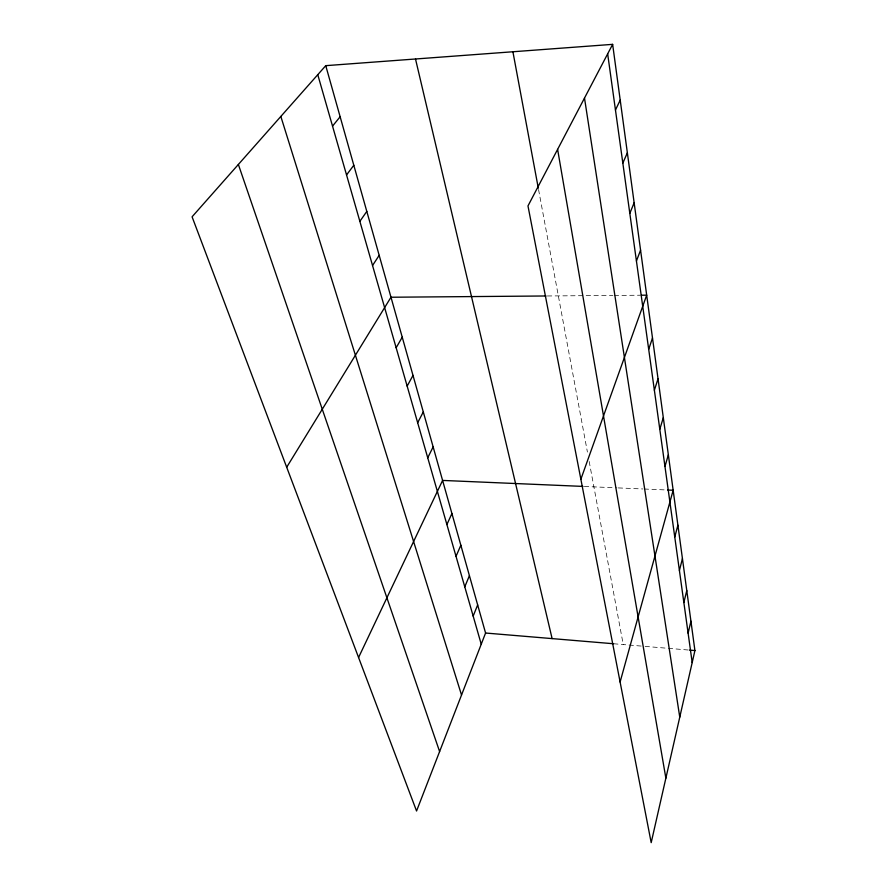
<?xml version="1.0" encoding="UTF-8"?>
<svg xmlns="http://www.w3.org/2000/svg" width="887" height="887" viewBox="0 0 887 887"><rect width="100%" height="100%" fill="white"/><g stroke="black" fill="none" stroke-linecap="round" stroke-linejoin="round"><path stroke-width="0.67" stroke-dasharray="4.43 3.33" d="M547.368 295.97L612.828 295.449M614.192 295.438L639.915 295.227M584.345 486.464L616.886 487.85M618.239 487.917L642.787 488.959M644.162 489.014L666.259 489.957M613.582 643.751L643.729 646.279M645.093 646.39L688.223 650.005M538.553 189.541L587.416 452.071M589.168 461.44L623.239 644.561"/><path stroke-width="1.33" d="M612.64 44.35L694.92 650.57L651.191 842.65L527.976 205.928L612.64 44.35L325.751 65.66L192.08 216.805L416.557 810.995L485.577 633.03L325.751 65.66M688.112 633.174L690.94 621.199M683.855 602.517L686.782 590.565M679.409 570.507L682.436 558.588M674.763 537.045L677.901 525.193M620.102 682.025L673.166 490.256L667.645 490.023M664.962 466.484L668.354 454.787M659.795 429.253L663.31 417.666M654.373 390.225L658.032 378.782M648.696 349.278L652.499 337.991M580.863 479.246L646.69 295.171L641.268 295.216M636.434 261.022L640.569 250.156M473.17 616.088L477.661 604.923M629.814 213.368L634.138 202.768M464.766 586.828L469.423 575.685M456.018 556.337L460.852 545.239M622.84 163.097L627.364 152.808M446.893 524.561L451.915 513.518M358.57 657.511L442.591 480.421L582.981 486.409M615.467 110.01L620.201 100.087M427.734 457.803L433.144 446.904M417.666 422.733L423.299 411.934M407.155 386.089L413.009 375.401M396.145 347.748L402.243 337.204M286.689 467.249L390.979 297.234L545.993 295.981M372.54 265.512L379.181 255.334M359.867 221.34L366.808 211.405M346.551 174.939L353.813 165.259M332.536 126.109L340.142 116.74M485.577 633.03L613.582 643.751M689.565 650.116L694.92 650.57M238.37 164.461L439.608 751.555M280.835 116.441L461.528 695.02M317.768 74.685L481.242 644.206M415.504 58.997L552.113 638.596M512.908 51.756L538.309 188.199M557.613 149.382L665.871 778.176M584.5 98.058L679.764 717.151M607.662 53.852L692.193 662.556"/></g></svg>
